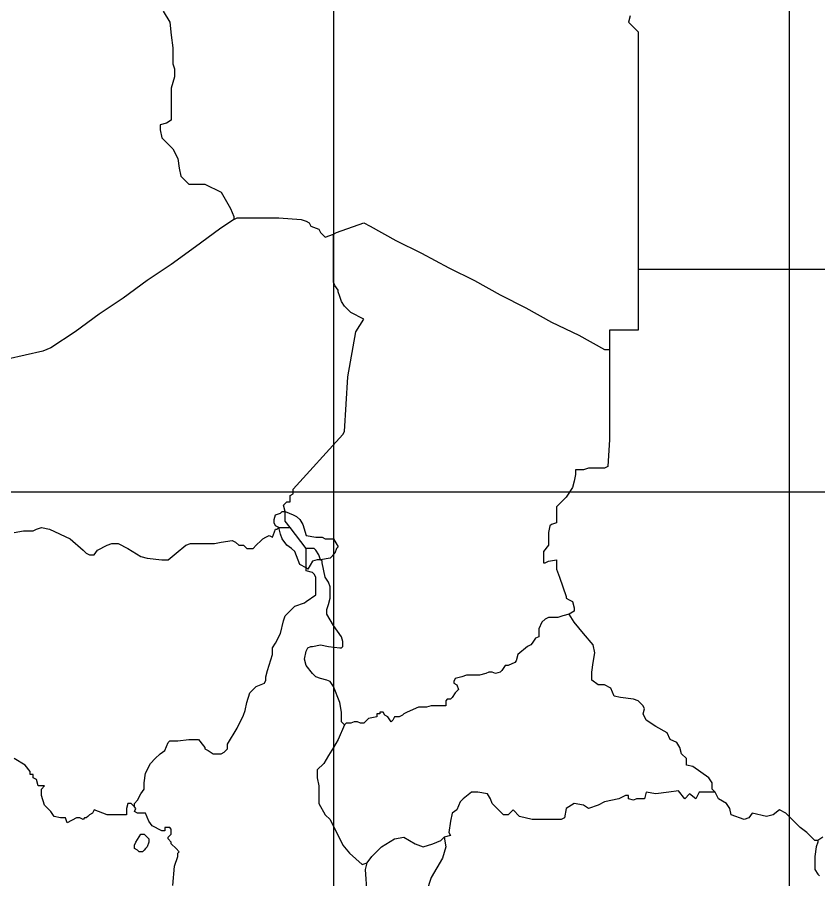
# Model space of a CAD drawing. Header units: millimetres. Extents: x 1844 to 27622, y 2629 to 17869.
# Drawn here: x 15027 to 16850, y 8177 to 10139 of the extents above; entities that cross this region are included whole.
import ezdxf

# ---------------------------------------------------------------- set-up
doc = ezdxf.new("R2010")
doc.units = ezdxf.units.MM
for name, color, linetype in [('COUNTRY', 212, 'Continuous'), ('MAJOR_LAKE', 5, 'Continuous'), ('网格线', 251, 'Continuous')]:
    doc.layers.add(name, color=color, linetype=linetype)

msp = doc.modelspace()

# ---------------------------------------------------------------- linework, layer by layer
at = {"layer": 'COUNTRY', "lineweight": -3, "flags": 128}
for points in [[(15358.9, 10153.5), (15373.5, 10127.9), (15377.2, 10098.8), (15380.8, 10069.6), (15380.8, 10033.1), (15384.5, 10022.1), (15384.5, 10003.9), (15377.2, 9978.3), (15377.2, 9905.3), (15366.2, 9898), (15351.6, 9894.4), (15351.6, 9883.4), (15355.3, 9865.2), (15380.8, 9839.6), (15391.8, 9817.7), (15395.4, 9795.8), (15399.1, 9777.6), (15417.3, 9759.3), (15439.2, 9759.3), (15453.8, 9759.3), (15490.3, 9741.1), (15512.2, 9704.6), (15519.5, 9686.3), (15519.5, 9679), (15486.7, 9657.1), (15431.9, 9617), (15377.2, 9576.9), (15322.4, 9540.4), (15267.7, 9500.2), (15212.9, 9463.7), (15158.2, 9423.6), (15103.5, 9387.1), (15085.2, 9379.8), (15004.9, 9361.5)], [(16421, 10142.5), (16417.3, 10127.9), (16439.2, 10106), (16439.2, 10051.3), (16439.2, 9974.7), (16439.2, 9901.7), (16439.2, 9828.7), (16439.2, 9759.3), (16439.2, 9686.3), (16439.2, 9617), (16439.2, 9565.9), (16504.9, 9565.9), (16570.6, 9565.9), (16636.3, 9565.9), (16702, 9565.9), (16767.7, 9565.9), (16833.4, 9565.9), (16869.9, 9565.9)], [(15519.5, 9679), (15526.8, 9682.7), (15530.5, 9682.7), (15570.6, 9682.7), (15621.7, 9682.7), (15672.8, 9679), (15683.7, 9675.4), (15691, 9671.7), (15694.7, 9664.4), (15712.9, 9657.1), (15716.6, 9649.8), (15727.5, 9638.9), (15745.8, 9646.2)], [(15019.5, 8967.4), (15041.4, 8971), (15063.3, 8971), (15070.6, 8974.7), (15081.6, 8978.3), (15099.8, 8974.7), (15147.3, 8952.8), (15176.4, 8927.2), (15183.7, 8919.9), (15191, 8916.3), (15202, 8916.3), (15209.3, 8927.2), (15231.2, 8938.2), (15242.1, 8941.8), (15256.7, 8941.8), (15278.6, 8930.9), (15307.8, 8912.6), (15322.4, 8909), (15355.3, 8905.3), (15369.9, 8905.3), (15388.1, 8919.9), (15410, 8938.2), (15421, 8941.8), (15453.8, 8941.8), (15475.7, 8941.8), (15490.3, 8945.5), (15515.9, 8949.1), (15523.2, 8945.5), (15530.5, 8938.2), (15541.4, 8938.2), (15548.7, 8930.9), (15563.3, 8930.9), (15570.6, 8938.2), (15581.6, 8949.1), (15585.2, 8952.8), (15592.5, 8956.4), (15599.8, 8960.1), (15607.1, 8956.4), (15614.4, 8974.7), (15618.1, 8974.7), (15621.7, 8978.3), (15647.3, 8978.3), (15636.3, 8992.9), (15636.3, 9014.8), (15632.7, 9029.4), (15640, 9036.7), (15647.3, 9036.7), (15647.3, 9051.3), (15654.6, 9055), (15654.6, 9065.9), (15767.7, 9190), (15771.3, 9197.3), (15778.6, 9321.4), (15796.9, 9423.6), (15815.1, 9452.8), (15785.9, 9467.4), (15778.6, 9474.7), (15771.3, 9482), (15764, 9492.9), (15760.4, 9503.9), (15756.7, 9514.8), (15756.7, 9518.5), (15749.4, 9529.4), (15745.8, 9536.7), (15745.8, 9646.2), (15753.1, 9649.8), (15815.1, 9671.7), (15829.7, 9664.4), (15888.1, 9631.6), (15946.5, 9602.4), (16008.6, 9569.6), (16067, 9540.4), (16125.4, 9507.5), (16183.7, 9478.3), (16242.1, 9445.5), (16304.2, 9416.3), (16362.6, 9383.4), (16373.5, 9383.4), (16373.5, 9314.1), (16373.5, 9244.7), (16373.5, 9179), (16369.9, 9117), (16362.6, 9113.3), (16326.1, 9113.3), (16315.1, 9109.7), (16300.5, 9109.7), (16296.9, 9109.7), (16296.9, 9098.8), (16293.2, 9084.2), (16289.6, 9069.6), (16275, 9047.7), (16253.1, 9025.8), (16253.1, 9011.2), (16253.1, 9000.2), (16253.1, 8992.9), (16253.1, 8989.3), (16242.1, 8985.6), (16238.5, 8982), (16234.8, 8967.4), (16234.8, 8949.1), (16234.8, 8938.2), (16223.9, 8923.6), (16223.9, 8916.3), (16223.9, 8898), (16227.5, 8898), (16234.8, 8901.7), (16253.1, 8905.3), (16253.1, 8883.4), (16260.4, 8865.2), (16275, 8821.4), (16275, 8817.7), (16282.3, 8814.1), (16289.6, 8810.4), (16293.2, 8795.8), (16293.2, 8788.5), (16282.3, 8781.2), (16267.7, 8777.6), (16256.7, 8773.9), (16234.8, 8773.9), (16227.5, 8770.3), (16220.2, 8763), (16212.9, 8748.4), (16212.9, 8730.1), (16205.6, 8726.5), (16198.3, 8715.5), (16194.7, 8711.9), (16187.4, 8708.2), (16165.5, 8690), (16161.9, 8675.4), (16158.2, 8671.7), (16143.6, 8664.4), (16136.3, 8664.4), (16129, 8653.5), (16125.4, 8649.8), (16114.4, 8646.2), (16107.1, 8649.8), (16099.8, 8649.8), (16092.5, 8646.2), (16077.9, 8642.5), (16074.3, 8642.5), (16048.7, 8642.5), (16037.8, 8638.9), (16023.2, 8635.2), (16019.5, 8627.9), (16019.5, 8624.3), (16026.8, 8620.6), (16030.5, 8609.7), (16026.8, 8606), (16023.2, 8602.4), (16015.9, 8591.5), (16012.2, 8587.8), (16004.9, 8587.8), (16001.3, 8584.2), (16001.3, 8573.2), (15997.6, 8573.2), (15968.4, 8573.2), (15957.5, 8569.6), (15950.2, 8569.6), (15939.2, 8569.6), (15913.7, 8558.6), (15906.4, 8555), (15902.7, 8551.3), (15895.4, 8547.7), (15884.5, 8547.7), (15880.8, 8540.4), (15877.2, 8536.7), (15869.9, 8547.7), (15862.6, 8551.3), (15858.9, 8558.6), (15855.3, 8558.6), (15851.6, 8558.6), (15851.6, 8555), (15844.3, 8555), (15844.3, 8547.7), (15826.1, 8544), (15815.1, 8533.1), (15807.8, 8533.1), (15800.5, 8536.7), (15793.2, 8536.7), (15785.9, 8533.1), (15775, 8533.1), (15771.3, 8529.4), (15767.7, 8533.1), (15764, 8536.7), (15764, 8558.6), (15760.4, 8580.5), (15745.8, 8617), (15738.5, 8627.9), (15731.2, 8631.6), (15716.6, 8635.2), (15705.6, 8638.9), (15698.3, 8646.2), (15683.7, 8664.4), (15680.1, 8679), (15683.7, 8697.3), (15687.4, 8704.6), (15694.7, 8708.2), (15698.3, 8708.2), (15716.6, 8711.9), (15734.8, 8708.2), (15760.4, 8704.6), (15764, 8704.6), (15767.7, 8708.2), (15767.7, 8719.2), (15764, 8730.1), (15745.8, 8755.7), (15731.2, 8781.2), (15731.2, 8792.2), (15734.8, 8803.1), (15738.5, 8817.7), (15738.5, 8843.3), (15734.8, 8854.2), (15727.5, 8865.2), (15720.2, 8898), (15720.2, 8901.7), (15716.6, 8905.3), (15712.9, 8916.3), (15705.6, 8927.2), (15702, 8930.9), (15683.7, 8930.9), (15647.3, 8978.3)], [(16439.2, 9565.9), (16439.2, 9500.2), (16439.2, 9427.2), (16373.5, 9427.2), (16373.5, 9383.4)], [(15293.2, 8343.3), (15293.2, 8350.6), (15300.5, 8357.9), (15307.8, 8372.5), (15315.1, 8383.4), (15315.1, 8398), (15318.8, 8419.9), (15329.7, 8441.8), (15340.7, 8452.8), (15351.6, 8463.7), (15362.6, 8471), (15369.9, 8489.3), (15373.5, 8492.9), (15391.8, 8492.9), (15417.3, 8496.6), (15439.2, 8496.6), (15450.2, 8482), (15453.8, 8478.3), (15453.8, 8474.7), (15461.1, 8471), (15472.1, 8463.7), (15490.3, 8463.7), (15497.6, 8467.4), (15504.9, 8474.7), (15504.9, 8485.6), (15526.8, 8522.1), (15541.4, 8551.3), (15545.1, 8562.3), (15548.7, 8580.5), (15556, 8602.4), (15570.6, 8617), (15588.9, 8624.3), (15592.5, 8631.6), (15592.5, 8638.9), (15596.2, 8653.5), (15607.1, 8690), (15607.1, 8704.6), (15614.4, 8715.5), (15625.4, 8737.4), (15632.7, 8766.6), (15636.3, 8777.6), (15643.6, 8784.9), (15654.6, 8795.8), (15658.2, 8799.5), (15680.1, 8806.8), (15683.7, 8810.4), (15705.6, 8825), (15705.6, 8843.3), (15705.6, 8865.2), (15702, 8872.5), (15698.3, 8876.1), (15683.7, 8879.8), (15683.7, 8887.1), (15683.7, 8930.9)], [(16848, 8266.6), (16840.7, 8266.6), (16833.4, 8273.9), (16822.4, 8284.9), (16807.8, 8295.8), (16775, 8328.7), (16760.4, 8336), (16745.8, 8325), (16731.2, 8321.4), (16698.3, 8328.7), (16691, 8317.7), (16680.1, 8314.1), (16650.9, 8325), (16647.3, 8339.6), (16640, 8350.6), (16621.7, 8361.5), (16614.4, 8376.1), (16607.1, 8383.4), (16607.1, 8398), (16599.8, 8409), (16563.3, 8434.5), (16548.7, 8438.2), (16548.7, 8452.8), (16537.8, 8463.7), (16534.1, 8478.3), (16526.8, 8489.3), (16512.2, 8496.6), (16504.9, 8511.2), (16479.4, 8525.8), (16457.5, 8540.4), (16450.2, 8555), (16453.8, 8565.9), (16450.2, 8573.2), (16439.2, 8584.2), (16428.3, 8587.8), (16399.1, 8591.5), (16384.5, 8595.1), (16377.2, 8613.3), (16362.6, 8620.6), (16348, 8620.6), (16333.4, 8631.6), (16333.4, 8649.8), (16337, 8671.7), (16340.7, 8693.6), (16337, 8711.9), (16315.1, 8737.4), (16293.2, 8763), (16282.3, 8781.2)], [(15771.3, 8529.4), (15756.7, 8496.6), (15745.8, 8478.3), (15734.8, 8460.1), (15723.9, 8441.8), (15709.3, 8427.2), (15709.3, 8409), (15712.9, 8390.7), (15712.9, 8368.8), (15712.9, 8350.6), (15727.5, 8325), (15738.5, 8314.1), (15767.7, 8255.7), (15782.3, 8237.4), (15811.5, 8211.9), (15822.4, 8215.5)], [(16614.4, 8376.1), (16577.9, 8376.1), (16570.6, 8361.5), (16556, 8372.5), (16545.1, 8361.5), (16530.5, 8379.8), (16508.6, 8376.1), (16479.4, 8372.5), (16457.5, 8376.1), (16453.8, 8361.5), (16435.6, 8361.5), (16428.3, 8357.9), (16417.3, 8361.5), (16417.3, 8368.8), (16410, 8368.8), (16395.4, 8361.5), (16362.6, 8354.2), (16348, 8346.9), (16326.1, 8339.6), (16315.1, 8346.9), (16293.2, 8350.6), (16275, 8339.6), (16271.3, 8317.7), (16264, 8314.1), (16198.3, 8314.1), (16169.2, 8321.4), (16154.6, 8336), (16143.6, 8325), (16132.7, 8325), (16107.1, 8350.6), (16103.5, 8361.5), (16096.2, 8372.5), (16074.3, 8376.1), (16059.7, 8376.1), (16041.4, 8361.5), (16034.1, 8354.2), (16026.8, 8336), (16015.9, 8328.7), (16012.2, 8310.4), (16008.6, 8284.9), (16012.2, 8277.6), (15997.6, 8273.9)], [(15822.4, 8146.2), (15818.8, 8200.9), (15822.4, 8215.5), (15833.4, 8230.1), (15855.3, 8252), (15884.5, 8270.3), (15906.4, 8273.9), (15931.9, 8259.3), (15950.2, 8252), (15972.1, 8259.3), (15990.3, 8266.6), (15997.6, 8273.9), (16001.3, 8252), (15994, 8226.5), (15968.4, 8182.7), (15957.5, 8149.8)], [(16858.9, 8273.9), (16848, 8266.6), (16848, 8263), (16844.3, 8252), (16840.7, 8230.1), (16840.7, 8200.9), (16848, 8190), (16851.6, 8186.3)]]:
    msp.add_lwpolyline(points, dxfattribs=at)
at = {"layer": 'COUNTRY', "linetype": 'Continuous', "lineweight": -3}
for points in [[(15293.2, 8343.3), (15285.9, 8350.6), (15278.6, 8350.6), (15275, 8339.6), (15275, 8325), (15245.8, 8325), (15231.2, 8325), (15202, 8336), (15198.3, 8328.7), (15191, 8325), (15187.4, 8321.4), (15183.7, 8317.7), (15180.1, 8317.7), (15176.4, 8314.1), (15169.2, 8317.7), (15165.5, 8317.7), (15161.9, 8317.7), (15140, 8306.8), (15136.3, 8317.7), (15125.4, 8317.7), (15125.4, 8317.7), (15110.8, 8321.4), (15103.5, 8332.3), (15088.9, 8346.9), (15081.6, 8368.8), (15081.6, 8383.4), (15088.9, 8390.7), (15081.6, 8390.7), (15074.3, 8390.7), (15070.6, 8405.3), (15063.3, 8409), (15063.3, 8416.3), (15056, 8416.3), (15056, 8423.6), (15045.1, 8438.2), (15019.5, 8452.8)], [(15380.8, 8164.4), (15384.5, 8208.2), (15391.8, 8230.1), (15391.8, 8237.4), (15395.4, 8241.1), (15388.1, 8248.4), (15377.2, 8259.3), (15377.2, 8263), (15369.9, 8270.3), (15369.9, 8273.9), (15373.5, 8277.6), (15377.2, 8281.2), (15377.2, 8292.2), (15373.5, 8295.8), (15362.6, 8295.8), (15362.6, 8288.5), (15355.3, 8288.5), (15333.4, 8299.5), (15326.1, 8310.4), (15318.8, 8328.7), (15307.8, 8328.7), (15300.5, 8328.7), (15293.2, 8332.3), (15296.9, 8339.6), (15293.2, 8343.3)], [(15326.1, 8270.3), (15326.1, 8263), (15322.4, 8252), (15318.8, 8248.4), (15315.1, 8244.7), (15311.5, 8241.1), (15304.2, 8241.1), (15300.5, 8244.7), (15293.2, 8248.4), (15293.2, 8248.4), (15293.2, 8255.7), (15296.9, 8263), (15307.8, 8281.2), (15315.1, 8281.2), (15326.1, 8270.3)]]:
    msp.add_lwpolyline(points, dxfattribs=at)
at = {"layer": 'MAJOR_LAKE', "linetype": 'Continuous', "lineweight": -3}
msp.add_lwpolyline([(15610.8, 8996.6), (15614.4, 9007.5), (15625.4, 9011.2), (15629, 9014.8), (15636.3, 9014.8), (15654.6, 9007.5), (15661.9, 9003.9), (15669.2, 8996.6), (15676.4, 8985.6), (15683.7, 8960.1), (15705.6, 8956.4), (15720.2, 8956.4), (15727.5, 8952.8), (15734.8, 8952.8), (15745.8, 8952.8), (15756.7, 8934.5), (15753.1, 8930.9), (15749.4, 8919.9), (15738.5, 8909), (15716.6, 8905.3), (15709.3, 8905.3), (15698.3, 8901.7), (15687.4, 8883.4), (15683.7, 8887.1), (15669.2, 8894.4), (15658.2, 8923.6), (15650.9, 8930.9), (15640, 8938.2), (15629, 8952.8), (15625.4, 8963.7), (15621.7, 8978.3), (15614.4, 8982), (15610.8, 8989.3), (15610.8, 8996.6)], dxfattribs=at)
at = {"layer": '网格线', "linetype": 'Continuous'}
for points in [[(15745.8, 17638.9), (15745.8, 2828.7)], [(16782.3, 17638.9), (16782.3, 2828.7)], [(27147.3, 9058.6), (2271.3, 9058.6)]]:
    msp.add_lwpolyline(points, dxfattribs=at)

doc.saveas('drawing.dxf')
